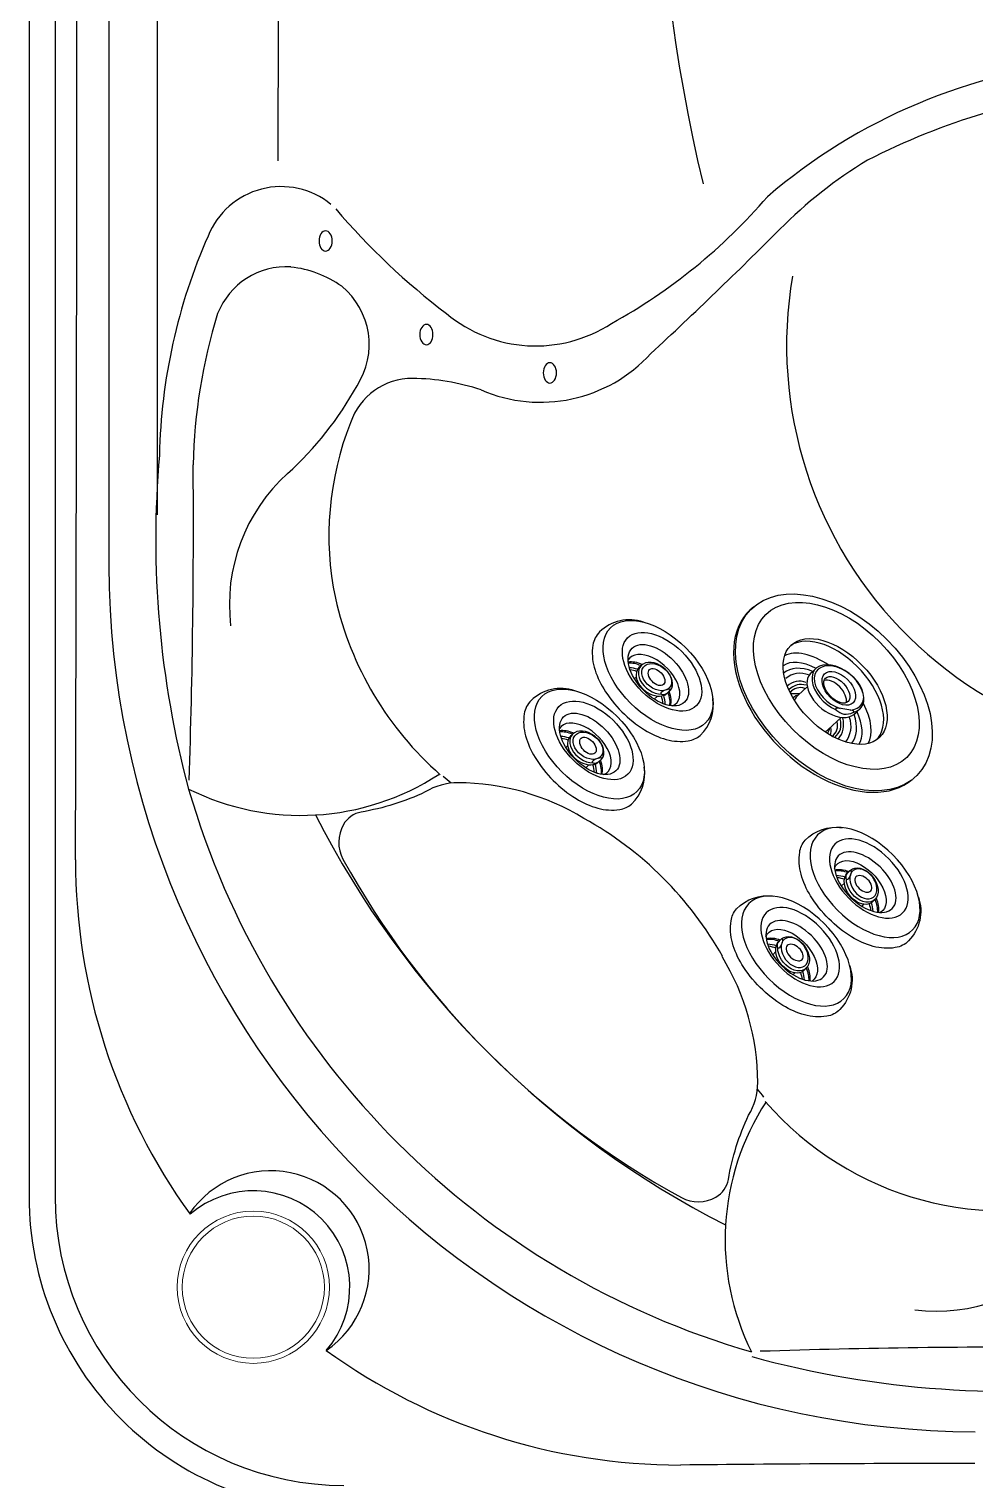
# Model space of a CAD drawing. Extents: x 528 to 612, y 788 to 934.
# Drawn here: x 528.23 to 551.52, y 806.38 to 842.09 of the extents above; entities that cross this region are included whole.
import ezdxf

# ---------------------------------------------------------------- set-up
doc = ezdxf.new("R2010")
doc.units = 0
doc.header["$MEASUREMENT"] = 0
for name, color, linetype in [('1', 4, 'Continuous'), ('1_CYAN', 4, 'Continuous'), ('2', 7, 'Continuous')]:
    doc.layers.add(name, color=color, linetype=linetype)

# ---------------------------------------------------------------- blocks, each defined once
blk = doc.blocks.new('MJET')
at = {"layer": '1', "color": 3}
for p, q in [((-0.946, -0.157), (-0.852, -0.104)), ((-0.554, -0.74), (-0.502, -0.71))]:
    blk.add_line(p, q, dxfattribs=at)
at = {"layer": '1'}
blk.add_lwpolyline([(0.046, -2.04, 0.159602), (0.288, -1.764, 0.106361), (0.39, -1.23, 0.071169), (0.294, -0.656, 0.057483), (0, 0, 0.057483), (-0.436, 0.572, 0.071169), (-0.895, 0.93, 0.106361), (-1.412, 1.095, 0.139254), (-1.729, 1.037, 0.159602)], format="xyb", dxfattribs=at)
for centre, radius, start, end in [((-1.222, 0.134), 1.036, 119.3208, 174.577), ((-0.481, -1.132), 1.05, 236.7737, 300.1392)]:
    blk.add_arc(centre, radius, start, end, dxfattribs=at)
at = {"layer": '1', "color": 3}
for centre, radius, start, end in [((-0.134, -0.092), 0.966, 169.3755, 182.7087), ((-0.077, -0.06), 0.966, 172.9807, 184.5691), ((-1.256, -0.243), 0.0367, 125.7131, 173.0988), ((-1.077, -0.503), 0.352, 100.3995, 124.643), ((-1.136, -0.322), 0.165, 61.4818, 91.5367), ((-1.07, -0.2), 0.0266, 348.2864, 61.4818), ((-0.134, -0.092), 0.966, 238.8747, 251.0567), ((-0.077, -0.06), 0.966, 237.3676, 247.1634)]:
    blk.add_arc(centre, radius, start, end, dxfattribs=at)
at = {"layer": '1'}
blk.add_ellipse((-1.085, -0.649), major_axis=(-0.847, 1.421), ratio=0.582043, dxfattribs=at)
at = {"layer": '1', "color": 3}
for centre, major_axis, ratio in [((-1.202, -0.713), (-0.617, 1.016), 0.582633), ((-1.093, -0.651), (-0.462, 0.802), 0.562663), ((-1.041, -0.616), (-0.255, 0.321), 0.687109), ((-1.04, -0.617), (-0.121, 0.22), 0.601926)]:
    blk.add_ellipse(centre, major_axis=major_axis, ratio=ratio, dxfattribs=at)
for centre, major_axis, ratio, start_param, end_param in [((-0.931, -0.553), (-0.427, 0.679), 0.579291, 6.026519, 9.533585), ((-0.678, -0.427), (-0.427, 0.679), 0.579291, 6.578896, 7.179786), ((-0.644, -0.404), (-0.427, 0.679), 0.579291, 6.646969, 7.192996), ((-1.006, -0.596), (-0.285, 0.376), 0.697464, 6.107579, 11.857587), ((-1.168, -0.222), (-0.124, -0.017), 0.236606, 6.126494, 9.424778), ((-0.941, -0.561), (-0.285, 0.376), 0.697464, 2.921818, 6.286736), ((-0.678, -0.427), (-0.427, 0.679), 0.579291, 8.429339, 8.995074), ((-0.644, -0.404), (-0.427, 0.679), 0.579291, 8.436954, 8.937403)]:
    blk.add_ellipse(centre, major_axis=major_axis, ratio=ratio, start_param=start_param, end_param=end_param, dxfattribs=at)
blk = doc.blocks.new('LJET')
at = {"layer": '1', "color": 3}
for p, q in [((-2.143, -0.4), (-1.929, -0.301)), ((-1.616, -0.328), (-1.229, -0.136)), ((-1.031, -1.293), (-0.779, -1.168)), ((-1.359, -1.649), (-1.204, -1.578))]:
    blk.add_line(p, q, dxfattribs=at)
for centre, radius, start, end in [((-1.185, -0.242), 0.634, 124.3704, 182.4582), ((-1.11, -0.3), 0.54, 121.8745, 179.9724), ((-1.192, -0.272), 0.388, 109.9312, 183.3398), ((-1.168, -0.258), 0.324, 106.9548, 180.1627), ((-0.946, -0.194), 0.359, 144.2268, 174.9865), ((-1.86, -0.695), 0.34, 25.5637, 102.515), ((-1.112, -0.23), 0.177, 111.2597, 155.5931), ((-1.128, -0.353), 0.239, 90.6253, 115.0516), ((-1.95, -0.383), 0.00975, 134.2269, 197.8107), ((-1.923, -0.374), 0.0373, 197.8107, 245.45), ((-1.922, -0.411), 0.0494, 104.0054, 134.2269), ((1.345, 5.821), 7.042, 242.2026, 245.3315), ((-1.556, -0.428), 0.155, 255.7608, 264.2701), ((-1.569, -0.57), 0.0126, 258.2119, 332.1283), ((-1.615, -0.554), 0.0616, 339.2053, 5.2417), ((-0.772, -1.077), 0.425, 229.4227, 296.953), ((-0.798, -1.006), 0.405, 235.3586, 299.1938), ((-0.781, -1.02), 0.32, 232.3148, 304.5918), ((-0.32, 0.034), 1.313, 248.3685, 257.4553), ((-0.912, -0.836), 0.357, 291.7901, 318.489), ((-0.73, -0.978), 0.187, 256.6364, 300.2021), ((-0.81, -1.134), 0.554, 230.7677, 292.8421)]:
    blk.add_arc(centre, radius, start, end, dxfattribs=at)
for centre, major_axis, ratio in [((-1.734, -1.107), (-1.139, 2.191), 0.614195), ((-1.666, -0.983), (-0.712, 1.404), 0.589139), ((-1.775, -1.031), (-0.231, 0.443), 0.610172), ((-1.719, -1.01), (-0.181, 0.357), 0.559139)]:
    blk.add_ellipse(centre, major_axis=major_axis, ratio=ratio, dxfattribs=at)
for centre, major_axis, ratio, start_param, end_param in [((-1.564, -0.944), (-0.712, 1.404), 0.589139, 6.281287, 9.305468), ((-1.294, -0.8), (-0.668, 1.35), 0.535637, 0.150745, 1.094175), ((-1.185, -0.735), (-0.591, 1.211), 0.521791, 0.110824, 1.017348), ((-1.105, -0.703), (-0.539, 1.077), 0.599515, 0.044816, 0.920563), ((-1.75, -1.026), (-0.401, 0.62), 0.630636, 5.78793, 11.416508), ((-1.6, -0.955), (-0.401, 0.62), 0.630636, 2.982357, 6.275879), ((-1.78, -1.039), (-0.401, 0.563), 0.63161, 5.627431, 11.492994), ((-1.61, -0.952), (-0.181, 0.357), 0.559139, 0.295266, 2.87691), ((-1.294, -0.8), (-0.668, 1.35), 0.535637, 1.957587, 3.003279), ((-1.185, -0.735), (-0.591, 1.211), 0.521791, 2.159716, 3.091487), ((-1.105, -0.703), (-0.539, 1.077), 0.599515, 2.227435, 3.10684)]:
    blk.add_ellipse(centre, major_axis=major_axis, ratio=ratio, start_param=start_param, end_param=end_param, dxfattribs=at)
at = {"layer": '1_CYAN'}
blk.add_ellipse((-1.63, -0.971), major_axis=(-1.354, 2.552), ratio=0.637723, dxfattribs=at)
blk.add_ellipse((-1.574, -0.949), major_axis=(-1.354, 2.552), ratio=0.637723, start_param=3.056662, end_param=6.230777, dxfattribs=at)
blk = doc.blocks.new('2010 FLAIR')
at = {"layer": '1', "color": 3}
blk.add_line((0.642, 76.321), (0.642, 7.75), dxfattribs=at)
at = {"layer": '1', "color": 3, "linetype": 'Continuous'}
for p, q in [((1.962, 60.785), (1.962, 23.285)), ((3.16, 24.53), (3.16, 38.534)), ((4.03, 21.622), (4.03, 21.623)), ((21.622, 4.03), (21.623, 4.03))]:
    blk.add_line(p, q, dxfattribs=at)
at = {"layer": '1'}
blk.add_lwpolyline([(76.321, 84.071), (7.75, 84.071, 0.414214), (0, 76.321), (0, 7.75, 0.414214), (7.75, 0), (76.321, 0, 0.414214), (84.071, 7.75), (84.071, 76.321, 0.414214)], format="xyb", close=True, dxfattribs=at)
blk.add_lwpolyline([(17.068, 13.666, 0.139939), (13.66, 17.059, 0.13657), (10.559, 17.939, 0.135613), (9.754, 17.713, -0.068851), (8.174, 17.216, 0.225097), (7.74, 16.908, 0.255346), (7.727, 16.057, 0.142373), (16.057, 7.727, 0.255346), (16.908, 7.74, 0.225097), (17.216, 8.174, -0.068851), (17.713, 9.754, 0.135613), (17.939, 10.559, 0.13657), (17.059, 13.66)], format="xyb", dxfattribs=at)
at = {"layer": '1', "lineweight": 5}
blk.add_circle((5.521, 5.521), 1.875, dxfattribs=at)
at = {"layer": '1', "color": 3, "lineweight": 5}
blk.add_circle((5.521, 5.521), 1.75, dxfattribs=at)
at = {"layer": '1', "color": 3}
for centre, radius, start, end in [((-8824.547, 42.035), 8825.729, 359.8312261, 0.1687739), ((-525.368, 36.576), 531.507, 359.64148, 0.05481), ((27.305, 21.744), 14.004, 94.9343, 130.6902), ((28.419, 18.073), 17.065, 96.1785, 117.1342), ((26.588, 23.483), 11.446, 121.3304, 135.1056), ((6.204, 30.679), 1.933, 50.563, 158.2952), ((7.596, 41.459), 13.952, 298.9047, 319.3119), ((20.89, 43.453), 17.542, 220.49, 232.7593), ((-58.49, 108.247), 108.651, 312.78108, 315.10565), ((17.247, 25.712), 14.04, 156.1304, 178.8164), ((6.138, 27.928), 2.722, 55.0166, 83.5146), ((6.513, 28.724), 1.861, 326.9857, 50.4256), ((12.471, 32.116), 3.426, 230.0958, 303.0464), ((12.589, 30.983), 3.679, 246.5938, 317.6104), ((9.431, 26.287), 1.602, 89.5631, 161.4446), ((9.401, 22.472), 5.417, 71.4231, 89.5631), ((0.784, 31.721), 8.32, 312.1068, 331.1833), ((14.88, 24.025), 7.499, 158.3078, 191.8801), ((26.842, 23.922), 23.723, 174.9679, 194.9959), ((9.275, 22.326), 4.344, 132.1068, 186.9066), ((23.391, 23.391), 21.429, 180.2818, 269.7182), ((15.499, 24.268), 8.155, 192.6561, 228.7564), ((6.692, 23.353), 6.218, 243.6017, 303.0573), ((4.341, 10.815), 9.34, 49.6167, 51.1634), ((23.434, 23.434), 20.308, 196.1549, 253.8451), ((16.038, 16.038), 14.894, 179.9998, 215.8482), ((10.815, 4.341), 9.34, 38.8366, 40.3833), ((23.353, 6.692), 6.218, 146.9427, 206.3983), ((24.02, 15.192), 7.795, 220.849, 288.8086), ((5.95, 5.965), 2.422, 304.3151, 145.599), ((7.75, 7.75), 7.108, 180, 270), ((22.326, 9.275), 4.344, 263.0934, 317.8932), ((16.038, 16.038), 14.894, 234.1521, 270), ((24.102, 26.682), 23.723, 254.5823, 277.4679), ((23.208, -671.25), 672.432, 89.993444, 90.611002)]:
    blk.add_arc(centre, radius, start, end, dxfattribs=at)
at = {"layer": '1', "color": 2}
for centre, radius, start, end in [((55.562, 42.036), 40.079, 166.4963, 193.5039), ((6.33, 28.825), 1.812, 86.3569, 158.6111), ((28.715, 28.703), 10.067, 170.2435, 280.8105), ((17.579, 25.482), 13.542, 162.8024, 178.8003), ((-189.953, 24.325), 193.999, 358.13152, 0.42549), ((27.611, 27.611), 23.069, 206.9803, 243.0197), ((5.521, 5.521), 2.375, 319.0821, 130.9182), ((24.325, -189.953), 193.999, 89.57451, 91.86848)]:
    blk.add_arc(centre, radius, start, end, dxfattribs=at)
at = {"layer": '1', "color": 2, "extrusion": (0, 0, -1)}
for centre in [(7.301, 31.274), (9.781, 28.969), (12.822, 28.027)]:
    blk.add_ellipse(centre, major_axis=(0, -0.25), ratio=0.649149, dxfattribs=at)
at = {"layer": '2', "color": 1}
for name, p, rotation in [('LJET', (18.539, 18.756), 197.0603081281646), ('MJET', (14.591, 19.685), 194.2094276049291), ('MJET', (12.902, 17.995), 194.2094276049291)]:
    blk.add_blockref(name, p, dxfattribs=dict(at, rotation=rotation))
at = {"layer": '2', "color": 1, "xscale": -0.9999999999999999, "rotation": 75.79033064198813}
for p in [(19.685, 14.591), (17.995, 12.902)]:
    blk.add_blockref('MJET', p, dxfattribs=at)

msp = doc.modelspace()

# ---------------------------------------------------------------- block references
at = {"layer": '1'}
msp.add_blockref('2010 FLAIR', (528.234, 805.604), dxfattribs=at)

doc.saveas('drawing.dxf')
